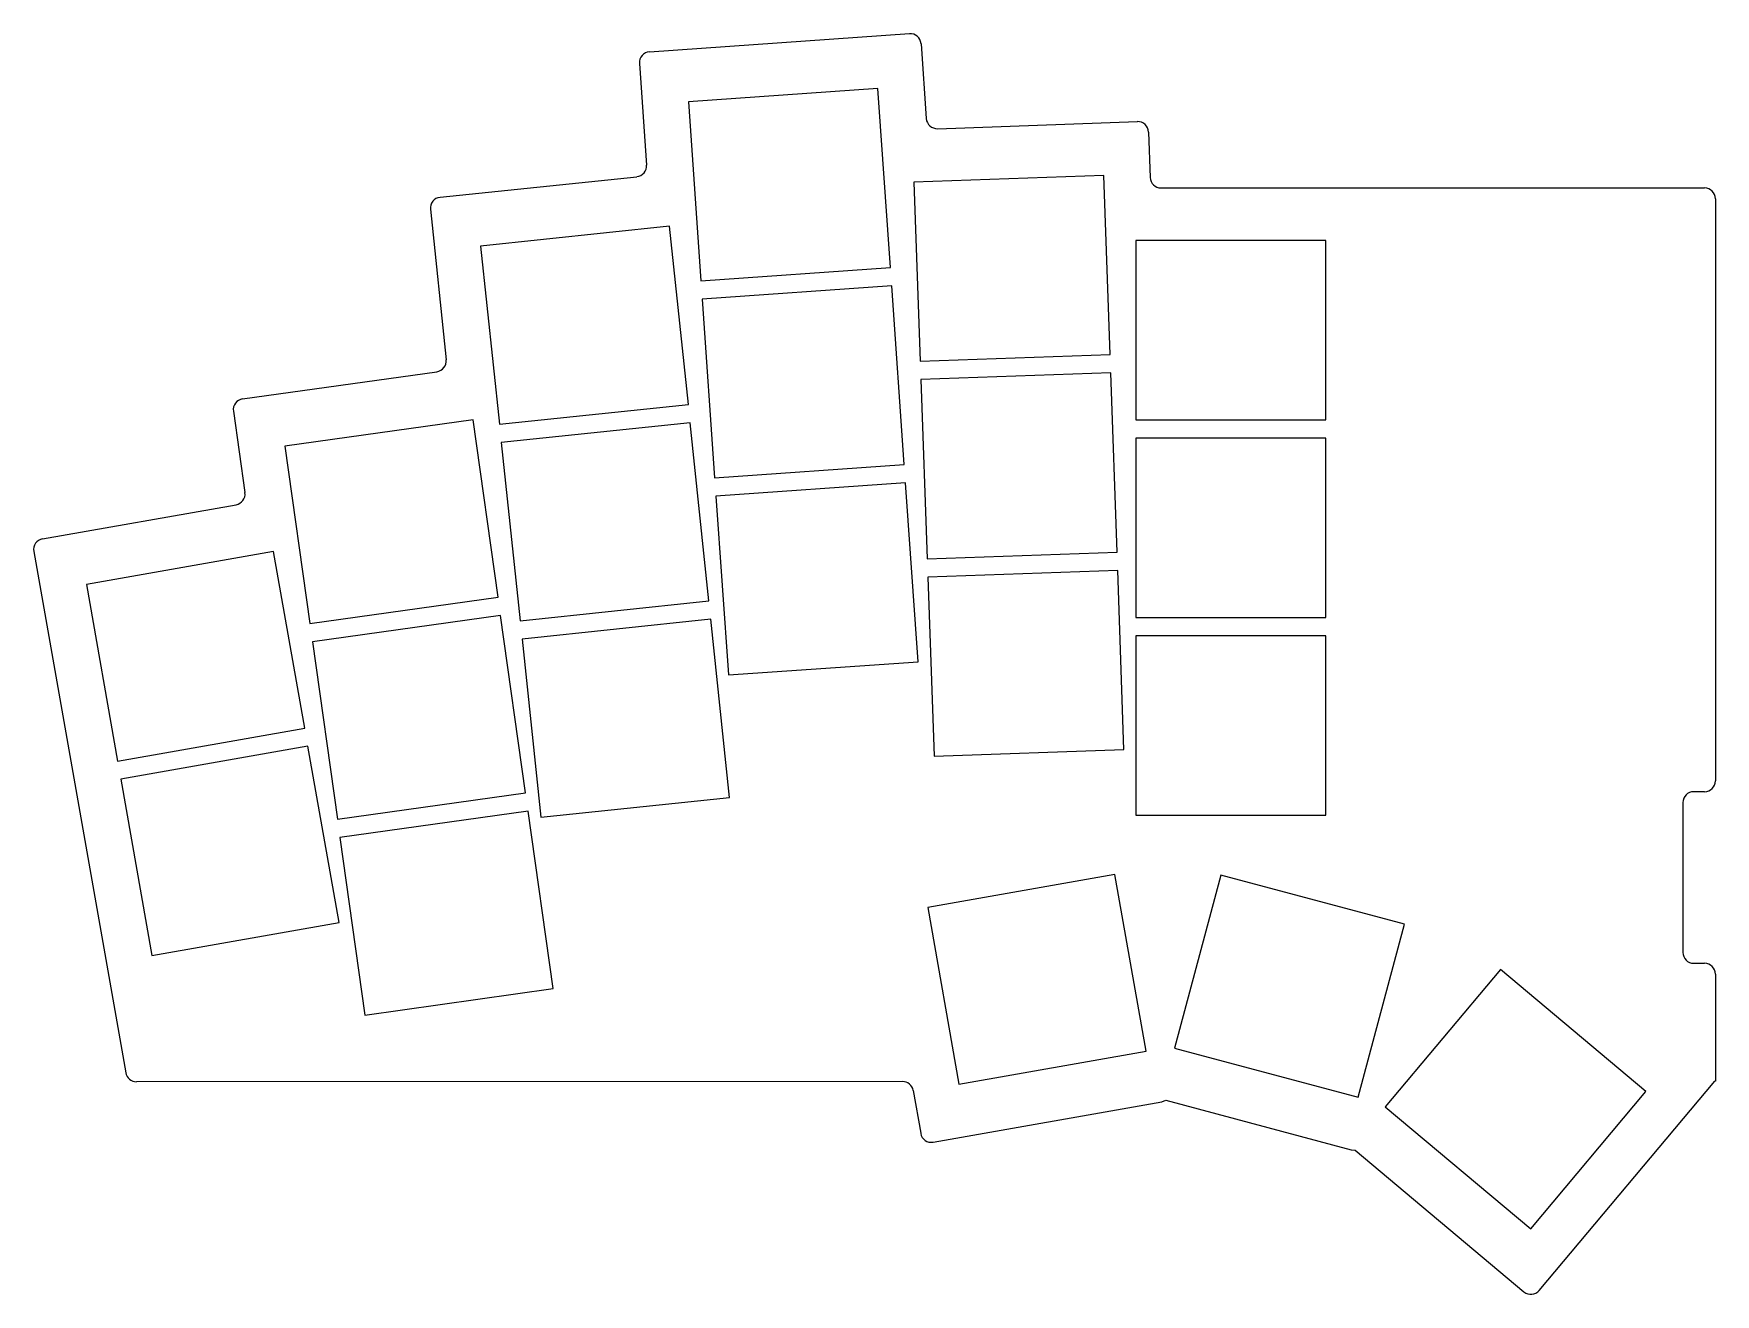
# Model space of a CAD drawing. Header units: millimetres. Extents: x -21 to 134, y -23 to 93.
import ezdxf

# ---------------------------------------------------------------- set-up
doc = ezdxf.new("R2010")
doc.units = ezdxf.units.MM

msp = doc.modelspace()

# ---------------------------------------------------------------- linework, layer by layer
for p, q in [((35.48, 91.52), (59.42, 93.19)), ((60.49, 92.26), (60.97, 85.37)), ((34.55, 90.45), (35.21, 81.09)), ((56.52, 88.13), (39.06, 86.9)), ((39.06, 86.9), (40.21, 70.44)), ((57.67, 71.67), (56.52, 88.13)), ((62, 84.44), (80.41, 85.09)), ((81.44, 84.12), (81.59, 79.95)), ((16.19, 78.12), (34.32, 80.02)), ((77.33, 80.12), (59.84, 79.51)), ((59.84, 79.51), (60.42, 63.02)), ((77.91, 63.64), (77.33, 80.12)), ((82.59, 78.98), (132.65, 78.98)), ((133.65, 77.98), (133.65, 24.38)), ((15.3, 77.02), (16.76, 63.16)), ((37.33, 75.46), (19.93, 73.63)), ((39.06, 59.05), (37.33, 75.46)), ((19.93, 73.63), (21.66, 57.22)), ((97.76, 74.13), (80.26, 74.13)), ((80.26, 74.13), (80.26, 57.63)), ((97.76, 57.63), (97.76, 74.13)), ((40.21, 70.44), (57.67, 71.67)), ((57.79, 69.97), (40.33, 68.75)), ((58.94, 53.51), (57.79, 69.97)), ((40.33, 68.75), (41.48, 52.29)), ((60.42, 63.02), (77.91, 63.64)), ((-1.99, 59.55), (15.9, 62.06)), ((77.97, 61.94), (60.48, 61.33)), ((60.48, 61.33), (61.05, 44.84)), ((78.54, 45.45), (77.97, 61.94)), ((21.66, 57.22), (39.06, 59.05)), ((-2.84, 58.42), (-1.78, 50.93)), ((19.24, 57.63), (1.91, 55.2)), ((21.53, 41.29), (19.24, 57.63)), ((39.24, 57.36), (21.83, 55.53)), ((40.96, 40.95), (39.24, 57.36)), ((80.26, 57.63), (97.76, 57.63)), ((97.76, 55.93), (80.26, 55.93)), ((80.26, 55.93), (80.26, 39.43)), ((97.76, 39.43), (97.76, 55.93)), ((1.91, 55.2), (4.2, 38.86)), ((21.83, 55.53), (23.56, 39.12)), ((41.48, 52.29), (58.94, 53.51)), ((59.06, 51.81), (41.6, 50.59)), ((60.21, 35.35), (59.06, 51.81)), ((-20.41, 46.66), (-2.6, 49.81)), ((41.6, 50.59), (42.75, 34.13)), ((-21.22, 45.51), (-12.76, -2.5)), ((0.86, 45.49), (-16.37, 42.45)), ((3.73, 29.24), (0.86, 45.49)), ((61.05, 44.84), (78.54, 45.45)), ((78.6, 43.75), (61.11, 43.14)), ((79.18, 27.26), (78.6, 43.75)), ((-16.37, 42.45), (-13.51, 26.2)), ((61.11, 43.14), (61.69, 26.65)), ((4.2, 38.86), (21.53, 41.29)), ((23.56, 39.12), (40.96, 40.95)), ((21.77, 39.61), (4.44, 37.18)), ((24.07, 23.27), (21.77, 39.61)), ((41.14, 39.26), (23.74, 37.43)), ((42.86, 22.85), (41.14, 39.26)), ((80.26, 39.43), (97.76, 39.43)), ((4.44, 37.18), (6.74, 20.84)), ((23.74, 37.43), (25.46, 21.02)), ((97.76, 37.73), (80.26, 37.73)), ((80.26, 37.73), (80.26, 21.23)), ((97.76, 21.23), (97.76, 37.73)), ((42.75, 34.13), (60.21, 35.35)), ((-13.51, 26.2), (3.73, 29.24)), ((4.02, 27.57), (-13.21, 24.53)), ((6.89, 11.32), (4.02, 27.57)), ((61.69, 26.65), (79.18, 27.26)), ((-13.21, 24.53), (-10.34, 8.28)), ((6.74, 20.84), (24.07, 23.27)), ((132.65, 23.38), (131.65, 23.38)), ((25.46, 21.02), (42.86, 22.85)), ((130.65, 22.38), (130.65, 8.58)), ((24.3, 21.59), (6.97, 19.15)), ((26.6, 5.25), (24.3, 21.59)), ((80.26, 21.23), (97.76, 21.23)), ((6.97, 19.15), (9.27, 2.81)), ((78.35, 15.74), (61.11, 12.7)), ((81.21, -0.51), (78.35, 15.74)), ((88.11, 15.7), (83.84, -0.24)), ((105.01, 11.17), (88.11, 15.7)), ((61.11, 12.7), (63.98, -3.55)), ((-10.34, 8.28), (6.89, 11.32)), ((100.74, -4.76), (105.01, 11.17)), ((113.85, 7.01), (103.24, -5.63)), ((127.25, -4.24), (113.85, 7.01)), ((131.65, 7.58), (132.65, 7.58)), ((133.65, 6.58), (133.65, -3.28)), ((9.27, 2.81), (26.6, 5.25)), ((63.98, -3.55), (81.21, -0.51)), ((83.84, -0.24), (100.74, -4.76)), ((58.78, -3.31), (-11.77, -3.33)), ((59.76, -4.13), (60.46, -8.08)), ((116.65, -16.87), (127.25, -4.24)), ((117.43, -22.56), (133.6, -3.28)), ((133.65, -3.28), (133.6, -3.28)), ((61.62, -8.89), (82.68, -5.18)), ((82.68, -5.18), (83.03, -5.04)), ((83.03, -5.04), (100.1, -9.61)), ((103.24, -5.63), (116.65, -16.87)), ((100.1, -9.61), (100.48, -9.64)), ((100.48, -9.64), (116.02, -22.68))]:
    msp.add_line(p, q)
for centre, start, end in [((59.49, 92.19), 4, 94), ((35.55, 90.52), 94, 184), ((61.97, 85.44), 184, 272), ((80.44, 84.09), 2, 92), ((34.21, 81.02), 276, 4), ((82.59, 79.98), 182, 270), ((16.3, 77.12), 96, 186), ((132.65, 77.98), 0, 90), ((15.76, 63.05), 278, 6), ((-1.85, 58.56), 98, 188), ((-2.77, 50.79), 280, 8), ((-20.24, 45.68), 100, 190), ((131.65, 22.38), 90, 180), ((132.65, 24.38), 270, 0), ((131.65, 8.58), 180, 270), ((132.65, 6.58), 0, 90), ((-11.77, -2.33), 190, 270.0205), ((58.78, -4.31), 10, 90.0205), ((61.44, -7.91), 190, 280), ((116.66, -21.91), 230, 320)]:
    msp.add_arc(centre, 1, start, end)

doc.saveas('drawing.dxf')
